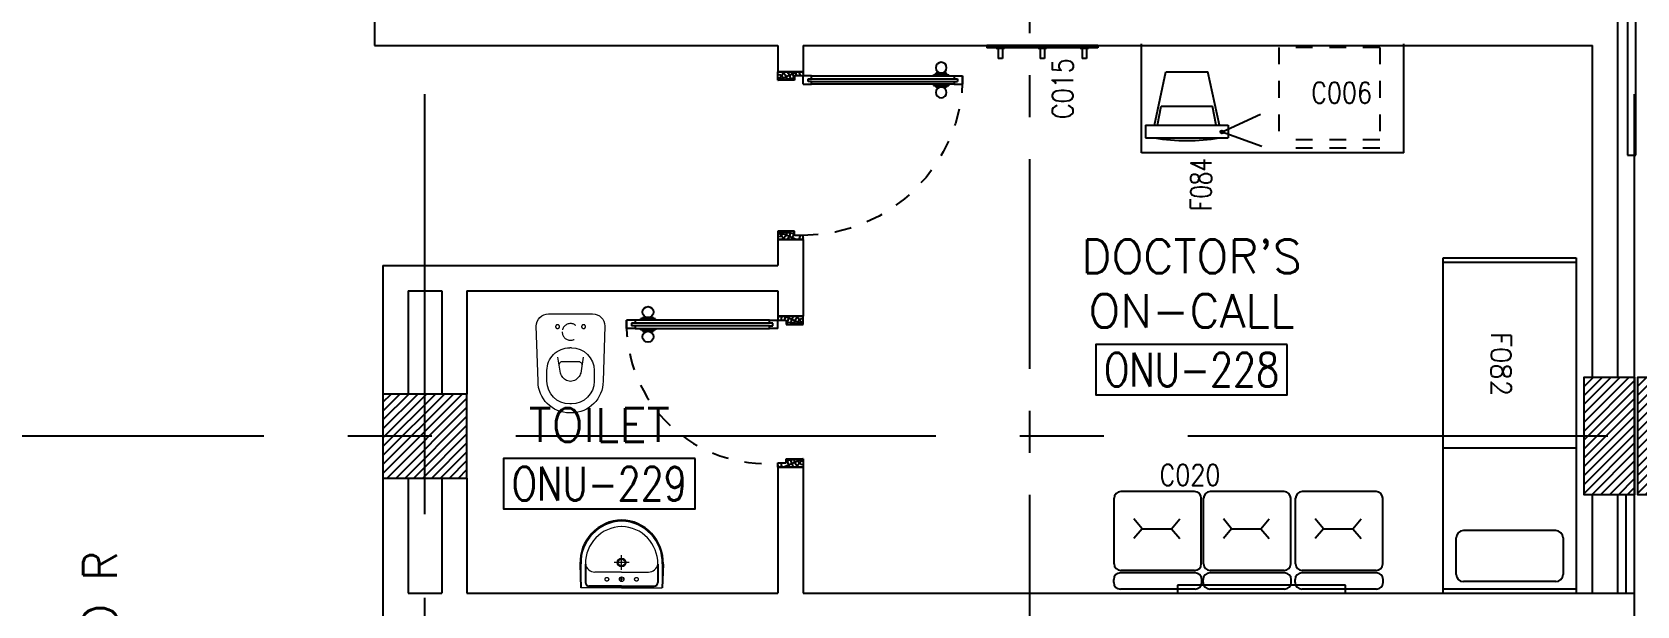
# Model space of a CAD drawing. Extents: x 88852.7 to 88945.7, y 39921.6 to 40001.1.
# Drawn here: x 88883.63 to 88893.18, y 39949.07 to 39952.49 of the extents above; entities that cross this region are included whole.
import ezdxf
from ezdxf.enums import TextEntityAlignment as Align

# ---------------------------------------------------------------- set-up
doc = ezdxf.new("R2010")
doc.units = 0
doc.header["$MEASUREMENT"] = 0
for name, pattern in [('CENTER', [2, 1.25, -0.25, 0.25, -0.25]), ('CENTERX2', [4, 2.5, -0.5, 0.5, -0.5]), ('DASHED', [0.75, 0.5, -0.25]), ('HIDDEN', [0.375, 0.25, -0.125]), ('HIDDEN2', [0.1875, 0.125, -0.0625])]:
    doc.linetypes.add(name, pattern=pattern)
doc.layers.get('0').update_dxf_attribs({"linetype": 'CONTINUOUS'})
for name, color, linetype in [('A-TEXT', 7, 'CONTINUOUS'), ('AXES', 11, 'CENTERX2'), ('AXES1', 11, 'CENTER'), ('COL', 2, 'CONTINUOUS'), ('DOOR', 7, 'CONTINUOUS'), ('FIX', 3, 'CONTINUOUS'), ('HAT', 8, 'CONTINUOUS'), ('MEDICAL', 4, 'CONTINUOUS'), ('NON-MEDICAL', 4, 'CONTINUOUS'), ('RM-BOX', 4, 'CONTINUOUS'), ('RM-NAME', 2, 'CONTINUOUS'), ('RM-NO', 2, 'CONTINUOUS'), ('WALL', 4, 'CONTINUOUS'), ('WIN', 3, 'CONTINUOUS')]:
    doc.layers.add(name, color=color, linetype=linetype)
doc.styles.add('ROMANS', font='ROMANS.shx', dxfattribs={"width": 0.6})

# ---------------------------------------------------------------- blocks, each defined once
blk = doc.blocks.new('D1000')
at = {"layer": 'DOOR', "color": 7, "linetype": 'ByBlock'}
for p, q in [((0, 0), (-150, 0)), ((-150, 0), (-150, -25)), ((-150, 0), (0, 0)), ((0, -50), (-113.7, 0)), ((0, -50), (-40.1, 0)), ((0, -50), (0, 0)), ((-1050, -25.2), (-1100, -25.2)), ((-1100, -75.2), (-1100, -25.2)), ((-1100, -25.2), (-1100, -75.2)), ((-1050, -75.2), (-1100, -75.2)), ((-1050, -42.2), (-1070, -42.2)), ((-1070, -42.2), (-1070, -58.2)), ((-1050, -58.2), (-1070, -58.2)), ((-1050, -25.2), (-1050, -42.2)), ((-1050, -58.2), (-1050, -75.2)), ((-927.6, -18), (-1017.6, -18)), ((-1017.6, -25.2), (-1017.6, -18)), ((-1017.6, -75.2), (-1017.6, -82.4)), ((-927.6, -82.4), (-1017.6, -82.4)), ((-1005, -9), (-940.2, -9)), ((-1005, -18), (-1005, -9)), ((-1005, -18), (-940.2, -18)), ((-1005, -82.4), (-940.2, -82.4)), ((-1005, -82.4), (-1005, -91.4)), ((-1005, -91.4), (-940.2, -91.4)), ((-940.2, -18), (-940.2, -9)), ((-940.2, -82.4), (-940.2, -91.4)), ((-927.6, -25.2), (-927.6, -18)), ((-927.6, -75.2), (-927.6, -82.4)), ((-200, -42), (-200, -25)), ((-200, -25), (-150, -25)), ((-180, -42), (-200, -42)), ((-200, -75), (-200, -58)), ((-200, -58), (-180, -58)), ((-150, -75), (-200, -75)), ((-180, -58), (-180, -42)), ((-150, -75), (-150, -25)), ((-150, -25), (-100, -25)), ((-100, -25), (-100, -50)), ((0, -50), (-100, -36.6)), ((-100, -50), (0, -50)), ((0, -950), (-113.7, -1000)), ((-100, -975), (-100, -950)), ((0, -950), (-100, -963.4)), ((-100, -950), (0, -950)), ((0, -950), (-40.1, -1000)), ((0, -950), (0, -1000)), ((-150, -975), (-100, -975)), ((-150, -1000), (-150, -975)), ((-150, -1000), (0, -1000)), ((0, -1000), (-150, -1000))]:
    blk.add_line(p, q, dxfattribs=at)
at = {"layer": 'DOOR', "linetype": 'ByBlock'}
for p, q in [((-200, -25), (-1050, -25.2)), ((-200, -42), (-1050, -42.2)), ((-200, -58), (-1050, -58.2)), ((-1050, -75.2), (-200, -75))]:
    blk.add_line(p, q, dxfattribs=at)
at = {"layer": 'DOOR', "color": 7, "linetype": 'ByBlock'}
for centre in [(-972.6, 23.4), (-972.6, -123.7)]:
    blk.add_circle(centre, 32.4, dxfattribs=at)
for centre, radius, start, end in [((0, -50), 134.4, 158.15985, 169.28002), ((0, -50), 74.4, 137.77643, 180), ((0, -50), 54.4, 113.20738, 180), ((0, -50), 154.4, 161.10529, 166.28577), ((0, -50), 114.4, 154.08384, 167.37743), ((0, -50), 94.4, 148.01819, 180), ((0, -50), 34.4, 90, 180), ((0, -50), 14.4, 90, 180), ((0, -950), 94.4, 180, 211.98181), ((0, -950), 74.4, 180, 222.22357), ((0, -950), 54.4, 180, 246.79262), ((0, -950), 34.4, 180, 270), ((0, -950), 14.4, 180, 270), ((0, -950), 154.4, 193.71423, 198.89471), ((0, -950), 134.4, 190.71998, 201.84015)]:
    blk.add_arc(centre, radius, start, end, dxfattribs=at)
at = {"layer": 'DOOR', "linetype": 'HIDDEN', "ltscale": 0.5}
blk.add_arc((-149.4, -24.5), 950.5, 180.04344, 269.96673, dxfattribs=at)
blk = doc.blocks.new('WC1')
at = {"layer": 'FIX', "lineweight": 20}
for p, q in [((-210, 203.8), (-538, 193.8)), ((-475, 140.8), (-538, 140.8)), ((-137, 0), (-137, 130.8)), ((-727, 4.8), (-727, -4.8)), ((-674, 4.8), (-674, -4.8)), ((-533.7, 24.2), (-539.5, 0)), ((-539.5, 0), (-533.7, -24.2)), ((-394.8, 75.7), (-490.4, 60.1)), ((-339, 4.8), (-339, -4.8)), ((-137, -130.8), (-137, 0)), ((-490.4, -60.1), (-394.8, -75.7)), ((-538, -140.8), (-475, -140.8)), ((-538, -193.8), (-210, -203.8)), ((-213.2, -203.8), (-210, -203.8))]:
    blk.add_line(p, q, dxfattribs=at)
at = {"layer": 'FIX', "linetype": 'Continuous', "lineweight": 20}
blk.add_line((-420.1, -47.3), (-420.4, 44.6), dxfattribs=at)
at = {"layer": 'FIX', "linetype": 'HIDDEN2', "lineweight": 20, "ltscale": 0.3}
blk.add_circle((-245, 0), 49.8, dxfattribs=at)
at = {"layer": 'FIX', "linetype": 'HIDDEN', "lineweight": 20, "ltscale": 0.05}
for centre in [(-213.2, 77.5), (-213.2, -77.5)]:
    blk.add_circle(centre, 11.6, dxfattribs=at)
at = {"layer": 'FIX', "lineweight": 20}
for centre, radius, start, end in [((-538, 4.8), 189, 90, 180), ((-210, 130.8), 73, 360, 90), ((-538, 4.8), 136, 90, 180), ((-475, 4.8), 136, 360, 90), ((-473, -6.9), 68.2, 128.92417, 152.84682), ((-464.4, -17.6), 82, 108.49595, 128.92417), ((-538, -4.8), 189, 180, 270), ((-538, -4.8), 136, 180, 270), ((-473, 6.9), 68.2, 207.15318, 231.07583), ((-464.4, 17.6), 82, 231.07583, 251.50405), ((-475, -4.8), 136, 270, 0), ((-210, -130.8), 73, 270, 0)]:
    blk.add_arc(centre, radius, start, end, dxfattribs=at)
at = {"layer": 'FIX', "linetype": 'Continuous', "lineweight": 20}
for centre, start, end in [((-442.7, 45.5), 357.66621, 91.61215), ((-442.4, -45.6), 268.38785, 2.33379)]:
    blk.add_arc(centre, 22.3, start, end, dxfattribs=at)
blk = doc.blocks.new('LAV1')
at = {"layer": 'FIX', "linetype": 'DASHED', "lineweight": 20, "ltscale": 0.05}
for p, q in [((50, 220), (-50, 220)), ((0, 170), (0, 270)), ((0, 170), (0, 270))]:
    blk.add_line(p, q, dxfattribs=at)
at = {"layer": 'FIX', "linetype": 'ByBlock', "ltscale": 0.3}
for p, q in [((-280, 210), (-275, 50)), ((-245, 210), (-245, 85)), ((245, 210), (245, 85)), ((280, 210), (275, 50)), ((0, 60), (-220, 60)), ((0, 60), (220, 60))]:
    blk.add_line(p, q, dxfattribs=at)
at = {"layer": 'FIX', "linetype": 'Continuous', "lineweight": 20}
for p, q in [((-275, 210), (-275, 50)), ((0, 155), (-181, 155)), ((0, 155), (181, 155)), ((275, 210), (275, 50)), ((0, 50), (-275, 50)), ((0, 50), (-252, 50)), ((0, 50), (275, 50)), ((0, 50), (252, 50))]:
    blk.add_line(p, q, dxfattribs=at)
at = {"layer": 'FIX', "lineweight": 20}
for p, q in [((0, 92), (0, 123)), ((16, 107), (-15, 107))]:
    blk.add_line(p, q, dxfattribs=at)
for centre, radius in [((0, 220), 29.5), ((0, 220), 22.5), ((0, 107), 15.5)]:
    blk.add_circle(centre, radius, dxfattribs=at)
at = {"layer": 'FIX', "linetype": 'HIDDEN', "lineweight": 20, "ltscale": 0.05}
for centre in [(-100, 107), (100, 107)]:
    blk.add_circle(centre, 12.4, dxfattribs=at)
at = {"layer": 'FIX', "linetype": 'ByBlock', "ltscale": 0.3}
for centre, radius, start, end in [((7, 220), 287, 91.3776, 182.0064), ((-7, 220), 287, 357.9936, 88.6224), ((-220, 85), 24.9, 179.7021, 269.9486), ((220, 85), 24.9, 270.0514, 0.2979)]:
    blk.add_arc(centre, radius, start, end, dxfattribs=at)
at = {"layer": 'FIX', "linetype": 'Continuous', "lineweight": 20}
for centre, radius, start, end in [((8, 217), 283, 91.6988, 181.351), ((8, 212), 253, 91.7328, 180.4884), ((-8, 217), 283, 358.649, 88.3012), ((-8, 212), 253, 359.5116, 88.2672), ((-179, 222), 66.9, 190.2006, 268.0786), ((179, 222), 66.9, 271.9214, 349.7994)]:
    blk.add_arc(centre, radius, start, end, dxfattribs=at)
blk = doc.blocks.new('C11')
at = {"layer": 'HAT'}
h = blk.add_hatch(dxfattribs=at)
h.set_pattern_fill('ANSI31', color=256, scale=300, style=0)
h.set_pattern_definition([(45, (-248556.182, -75061.005), (-26.5165043, 26.5165043), [])])
h.paths.add_polyline_path([(300, 700), (0, 700), (0, 350), (300, 350)])
h.paths.add_polyline_path([(300, 350), (0, 350), (0, 0), (300, 0)])
at = {"layer": 'COL'}
blk.add_lwpolyline([(300, 700), (300, 0), (0, 0), (0, 700)], close=True, dxfattribs=at)
blk = doc.blocks.new('C11D')
at = {"layer": 'COL', "linetype": 'ByBlock'}
for p in [(-320, 0), (0, 0)]:
    blk.add_blockref('C11', p, dxfattribs=at)
blk = doc.blocks.new('RM1')
at = {"layer": 'RM-BOX'}
blk.add_lwpolyline([(569.9, -200), (-569.9, -200), (-569.9, -500), (569.9, -500)], close=True, dxfattribs=at)
at = {"layer": 'RM-NAME', "style": 'ROMANS'}
for tag, p in [('ROOMNAME1', (0, 323.8)), ('ROOMNAME2', (0, 0))]:
    blk.add_attdef(tag, text='', height=200, dxfattribs=at).set_placement(p, align=Align.MIDDLE)
at = {"layer": 'RM-NO', "style": 'ROMANS', "width": 0.8}
blk.add_attdef('ROOMNO', text='', height=200, dxfattribs=at).set_placement((0, -350), align=Align.MIDDLE)
blk = doc.blocks.new('DOOR90')
at = {"layer": 'DOOR', "linetype": 'ByBlock'}
for p, q in [((0, 0), (-150, 0)), ((-200, -25), (-1000, -25)), ((-200, -42), (-1000, -42)), ((-200, -58), (-1000, -58)), ((-1000, -75), (-200, -75))]:
    blk.add_line(p, q, dxfattribs=at)
at = {"layer": 'DOOR', "color": 0, "linetype": 'ByBlock'}
for p, q in [((-150, 0), (-150, -25)), ((-150, 0), (0, 0)), ((0, -50), (0, 0)), ((-1050, -25), (-1050, -75)), ((-1050, -75), (-1050, -25)), ((-1000, -25), (-1050, -25)), ((-1000, -75), (-1050, -75)), ((-1020, -42), (-1020, -58)), ((-1000, -42), (-1020, -42)), ((-1000, -58), (-1020, -58)), ((-1000, -25), (-1000, -42)), ((-1000, -58), (-1000, -75)), ((-967.6, -25), (-967.6, -17.8)), ((-877.6, -17.8), (-967.6, -17.8)), ((-967.6, -75), (-967.6, -82.2)), ((-877.6, -82.2), (-967.6, -82.2)), ((-955, -17.8), (-955, -8.8)), ((-955, -8.8), (-890.2, -8.8)), ((-955, -17.8), (-890.2, -17.8)), ((-955, -82.2), (-955, -91.2)), ((-955, -82.2), (-890.2, -82.2)), ((-955, -91.2), (-890.2, -91.2)), ((-890.2, -17.8), (-890.2, -8.8)), ((-890.2, -82.2), (-890.2, -91.2)), ((-877.6, -25), (-877.6, -17.8)), ((-877.6, -75), (-877.6, -82.2)), ((-200, -42), (-200, -25)), ((-200, -25), (-150, -25)), ((-180, -42), (-200, -42)), ((-200, -75), (-200, -58)), ((-200, -58), (-180, -58)), ((-150, -75), (-200, -75)), ((-180, -58), (-180, -42)), ((-150, -75), (-150, -25)), ((-150, -25), (-100, -25)), ((-100, -25), (-100, -50)), ((-100, -50), (0, -50)), ((-100, -850), (0, -850)), ((-100, -875), (-100, -850)), ((0, -850), (0, -900)), ((-150, -900), (-150, -875)), ((-150, -875), (-100, -875)), ((0, -900), (-150, -900)), ((-150, -900), (0, -900))]:
    blk.add_line(p, q, dxfattribs=at)
at = {"layer": 'DOOR', "color": 9, "linetype": 'ByBlock'}
for p, q in [((0, -50), (-113.7, 0)), ((0, -50), (-40.1, 0)), ((0, -50), (-100, -36.6)), ((0, -850), (-113.7, -900)), ((0, -850), (-100, -863.4)), ((0, -850), (-40.1, -900))]:
    blk.add_line(p, q, dxfattribs=at)
at = {"layer": 'DOOR', "color": 0, "linetype": 'ByBlock'}
for centre in [(-922.6, 23.5), (-922.6, -123.5)]:
    blk.add_circle(centre, 32.4, dxfattribs=at)
at = {"layer": 'DOOR', "color": 9, "linetype": 'ByBlock'}
for centre, radius, start, end in [((0, -50), 74.4, 137.77643, 180), ((0, -50), 54.4, 113.20738, 180), ((0, -50), 154.4, 161.10529, 166.28577), ((0, -50), 134.4, 158.15985, 169.28002), ((0, -50), 114.4, 154.08384, 167.37743), ((0, -50), 94.4, 148.01819, 180), ((0, -50), 34.4, 90, 180), ((0, -50), 14.4, 90, 180), ((0, -850), 94.4, 180, 211.98181), ((0, -850), 74.4, 180, 222.22357), ((0, -850), 54.4, 180, 246.79262), ((0, -850), 34.4, 180, 270), ((0, -850), 14.4, 180, 270), ((0, -850), 154.4, 193.71423, 198.89471), ((0, -850), 134.4, 190.71998, 201.84015)]:
    blk.add_arc(centre, radius, start, end, dxfattribs=at)
at = {"layer": 'DOOR', "linetype": 'HIDDEN', "ltscale": 0.5}
blk.add_arc((-222.2, -50), 828.2, 178.27012, 275.00304, dxfattribs=at)
blk = doc.blocks.new('COL50')
at = {"layer": 'COL'}
blk.add_lwpolyline([(-250, 250), (-250, -250), (250, -250), (250, 250)], close=True, dxfattribs=at)
blk = doc.blocks.new('*X534')
at = {"color": 0}
for p, q in [((203888.6, 139877.7), (204360.6, 140349.7)), ((203888.6, 139930.7), (204307.5, 140349.7)), ((203888.6, 139983.8), (204254.5, 140349.7)), ((203888.6, 140036.8), (204201.5, 140349.7)), ((203888.6, 140089.8), (204148.4, 140349.7)), ((203888.6, 140142.9), (204095.4, 140349.7)), ((203888.6, 140195.9), (204042.4, 140349.7)), ((203888.6, 140248.9), (203989.3, 140349.7)), ((203888.6, 140302), (203936.3, 140349.7)), ((203913.6, 139849.7), (204388.6, 140324.7)), ((203966.6, 139849.7), (204388.6, 140271.6)), ((204019.7, 139849.7), (204388.6, 140218.6)), ((204072.7, 139849.7), (204388.6, 140165.6)), ((204125.7, 139849.7), (204388.6, 140112.5)), ((204178.8, 139849.7), (204388.6, 140059.5)), ((204231.8, 139849.7), (204388.6, 140006.5)), ((204284.8, 139849.7), (204388.6, 139953.5)), ((204337.9, 139849.7), (204388.6, 139900.4))]:
    blk.add_line(p, q, dxfattribs=at)

msp = doc.modelspace()

# ---------------------------------------------------------------- linework, layer by layer
at = {"layer": 'AXES'}
for p, q in [((88885.9703, 39921.6153), (88885.9703, 40000.4279)), ((88893.1703, 39921.6153), (88893.1703, 40000.0779)), ((88945.0103, 39950.0796), (88876.9703, 39950.0796))]:
    msp.add_line(p, q, dxfattribs=at)
at = {"layer": 'AXES1'}
msp.add_line((88889.5703, 39928.4796), (88889.5703, 39987.2996), dxfattribs=at)
msp.add_line((88889.5703, 39928.4796), (88889.5703, 39987.2996), dxfattribs=at)
at = {"layer": 'MEDICAL', "color": 202, "linetype": 'DASHED', "ltscale": 0.2}
for p, q in [((88891.6531, 39952.3945), (88891.0531, 39952.3945)), ((88891.0531, 39952.3945), (88891.0531, 39951.7945)), ((88891.6531, 39952.3945), (88891.6531, 39951.7945)), ((88891.6531, 39951.8445), (88891.0531, 39951.8445)), ((88891.6531, 39951.7945), (88891.0531, 39951.7945))]:
    msp.add_line(p, q, dxfattribs=at)
at = {"layer": 'MEDICAL'}
for p, q in [((88890.3117, 39951.9321), (88890.3803, 39952.2484)), ((88890.3803, 39952.2484), (88890.6298, 39952.2484)), ((88890.6984, 39951.9321), (88890.6298, 39952.2484)), ((88890.3304, 39951.9321), (88890.3523, 39952.0446)), ((88890.3523, 39952.0446), (88890.6578, 39952.0446)), ((88890.6797, 39951.9321), (88890.6578, 39952.0446)), ((88890.7146, 39951.891), (88890.9432, 39951.9958)), ((88890.259, 39951.9321), (88890.259, 39951.8547)), ((88890.259, 39951.9321), (88890.7511, 39951.9321)), ((88890.7146, 39951.891), (88890.9514, 39951.8062)), ((88890.7511, 39951.9321), (88890.7511, 39951.8547)), ((88890.259, 39951.8547), (88890.7511, 39951.8547))]:
    msp.add_line(p, q, dxfattribs=at)
at = {"layer": 'MEDICAL', "const_width": 0.000738}
for points in [[(88890.9429, 39951.9958, 1), (88890.9436, 39951.9958, 1)], [(88890.9514, 39951.8062, 1), (88890.9521, 39951.8062, 1)]]:
    msp.add_lwpolyline(points, format="xyb", close=True, dxfattribs=at)
at = {"layer": 'MEDICAL'}
for radius in [0.00868, 0.00533]:
    msp.add_circle((88890.7141, 39951.8905), radius, dxfattribs=at)
msp.add_arc((88890.5051, 39953.0247), 1.1858, 260.61528, 279.38472, dxfattribs=at)
at = {"layer": 'NON-MEDICAL'}
for p, q in [((88893.1282, 39952.6516), (88893.1282, 39951.7516)), ((88893.1782, 39951.7516), (88893.1782, 39952.6516)), ((88889.9748, 39952.4047), (88889.3144, 39952.4047)), ((88889.3144, 39952.4047), (88889.3144, 39952.392)), ((88889.9748, 39952.392), (88889.3144, 39952.392)), ((88889.3696, 39952.392), (88889.3696, 39952.387)), ((88889.4196, 39952.387), (88889.3696, 39952.387)), ((88889.3819, 39952.387), (88889.3819, 39952.3285)), ((88889.4073, 39952.387), (88889.4073, 39952.3285)), ((88889.4196, 39952.392), (88889.4196, 39952.387)), ((88889.6196, 39952.392), (88889.6196, 39952.387)), ((88889.6696, 39952.387), (88889.6196, 39952.387)), ((88889.6319, 39952.387), (88889.6319, 39952.3285)), ((88889.6573, 39952.387), (88889.6573, 39952.3285)), ((88889.6696, 39952.392), (88889.6696, 39952.387)), ((88889.8696, 39952.392), (88889.8696, 39952.387)), ((88889.9196, 39952.387), (88889.8696, 39952.387)), ((88889.8819, 39952.387), (88889.8819, 39952.3285)), ((88889.9073, 39952.387), (88889.9073, 39952.3285)), ((88889.9196, 39952.392), (88889.9196, 39952.387)), ((88889.9748, 39952.4047), (88889.9748, 39952.392)), ((88891.7971, 39951.7664), (88891.7971, 39952.4164)), ((88889.4073, 39952.3285), (88889.3819, 39952.3285)), ((88889.6573, 39952.3285), (88889.6319, 39952.3285)), ((88889.9073, 39952.3285), (88889.8819, 39952.3285)), ((88893.1282, 39951.7516), (88893.1782, 39951.7516)), ((88890.072, 39949.319), (88890.072, 39949.709)), ((88890.072, 39949.319), (88890.072, 39949.709)), ((88890.5512, 39949.749), (88890.112, 39949.749)), ((88890.5912, 39949.319), (88890.5912, 39949.709)), ((88890.6044, 39949.319), (88890.6044, 39949.709)), ((88890.6044, 39949.319), (88890.6044, 39949.709)), ((88891.0836, 39949.749), (88890.6444, 39949.749)), ((88891.1236, 39949.319), (88891.1236, 39949.709)), ((88891.1517, 39949.319), (88891.1517, 39949.709)), ((88891.1517, 39949.319), (88891.1517, 39949.709)), ((88891.6309, 39949.749), (88891.1917, 39949.749)), ((88891.6709, 39949.319), (88891.6709, 39949.709)), ((88890.2386, 39949.5279), (88890.1899, 39949.5862)), ((88890.4137, 39949.5279), (88890.4624, 39949.5862)), ((88890.771, 39949.5279), (88890.7223, 39949.5862)), ((88890.9461, 39949.5279), (88890.9948, 39949.5862)), ((88891.3183, 39949.5279), (88891.2696, 39949.5862)), ((88891.4934, 39949.5279), (88891.542, 39949.5862)), ((88890.2386, 39949.5279), (88890.1899, 39949.4695)), ((88890.2386, 39949.5279), (88890.4137, 39949.5279)), ((88890.4137, 39949.5279), (88890.4624, 39949.4695)), ((88890.771, 39949.5279), (88890.7223, 39949.4695)), ((88890.771, 39949.5279), (88890.9461, 39949.5279)), ((88890.9461, 39949.5279), (88890.9948, 39949.4695)), ((88891.3183, 39949.5279), (88891.2696, 39949.4695)), ((88891.3183, 39949.5279), (88891.4934, 39949.5279)), ((88891.4934, 39949.5279), (88891.542, 39949.4695)), ((88890.0695, 39949.208), (88890.0695, 39949.2252)), ((88890.0695, 39949.208), (88890.0695, 39949.2252)), ((88890.5538, 39949.2652), (88890.1095, 39949.2652)), ((88890.5512, 39949.279), (88890.112, 39949.279)), ((88891.4488, 39949.1915), (88890.4488, 39949.1915)), ((88890.4488, 39949.1915), (88890.4488, 39949.1415)), ((88890.5938, 39949.208), (88890.5938, 39949.2252)), ((88890.6019, 39949.208), (88890.6019, 39949.2252)), ((88890.6019, 39949.208), (88890.6019, 39949.2252)), ((88891.0862, 39949.2652), (88890.6419, 39949.2652)), ((88891.0836, 39949.279), (88890.6444, 39949.279)), ((88891.1262, 39949.208), (88891.1262, 39949.2252)), ((88891.1491, 39949.208), (88891.1491, 39949.2252)), ((88891.1491, 39949.208), (88891.1491, 39949.2252)), ((88891.6335, 39949.2652), (88891.1891, 39949.2652)), ((88891.6309, 39949.279), (88891.1917, 39949.279)), ((88891.4488, 39949.1415), (88891.4488, 39949.1915)), ((88891.6735, 39949.208), (88891.6735, 39949.2252)), ((88890.5538, 39949.168), (88890.1095, 39949.168)), ((88891.0862, 39949.168), (88890.6419, 39949.168)), ((88891.6335, 39949.168), (88891.1891, 39949.168))]:
    msp.add_line(p, q, dxfattribs=at)
at = {"layer": 'NON-MEDICAL', "linetype": 'ByBlock', "ltscale": 0.3}
for p, q in [((88890.2351, 39951.7664), (88890.2351, 39952.4164)), ((88891.7971, 39951.7664), (88890.2351, 39951.7664))]:
    msp.add_line(p, q, dxfattribs=at)
at = {"layer": 'NON-MEDICAL', "ltscale": 600}
for p, q in [((88892.0303, 39949.1414), (88892.0303, 39951.1414)), ((88892.0303, 39951.1414), (88892.8215, 39951.1414)), ((88892.0303, 39951.1155), (88892.8215, 39951.1155)), ((88892.8215, 39951.1414), (88892.8215, 39949.1414)), ((88892.0303, 39950.0098), (88892.8215, 39950.0098)), ((88892.7008, 39949.5167), (88892.1511, 39949.5167)), ((88892.1078, 39949.2559), (88892.1078, 39949.4734)), ((88892.7441, 39949.4734), (88892.7441, 39949.2559)), ((88892.7008, 39949.2127), (88892.1511, 39949.2127)), ((88892.8215, 39949.1674), (88892.0303, 39949.1674)), ((88892.8215, 39949.1414), (88892.0303, 39949.1414))]:
    msp.add_line(p, q, dxfattribs=at)
at = {"layer": 'NON-MEDICAL'}
for centre, start, end in [((88890.112, 39949.709), 90, 180), ((88890.5512, 39949.709), 0, 90), ((88890.6444, 39949.709), 90, 180), ((88891.0836, 39949.709), 0, 90), ((88891.1917, 39949.709), 90, 180), ((88891.6309, 39949.709), 0, 90), ((88890.112, 39949.319), 180, 270), ((88890.5512, 39949.319), 270, 0), ((88890.6444, 39949.319), 180, 270), ((88891.0836, 39949.319), 270, 0), ((88891.1917, 39949.319), 180, 270), ((88891.6309, 39949.319), 270, 0), ((88890.1095, 39949.2252), 90, 180), ((88890.1095, 39949.208), 180, 270), ((88890.5538, 39949.2252), 0, 90), ((88890.5538, 39949.208), 270, 0), ((88890.6419, 39949.2252), 90, 180), ((88890.6419, 39949.208), 180, 270), ((88891.0862, 39949.2252), 0, 90), ((88891.0862, 39949.208), 270, 0), ((88891.1891, 39949.2252), 90, 180), ((88891.1891, 39949.208), 180, 270), ((88891.6335, 39949.2252), 0, 90), ((88891.6335, 39949.208), 270, 0)]:
    msp.add_arc(centre, 0.04, start, end, dxfattribs=at)
at = {"layer": 'NON-MEDICAL', "ltscale": 600}
for centre, start, end in [((88892.1511, 39949.4734), 90, 180), ((88892.7008, 39949.4734), 0, 90), ((88892.7008, 39949.4734), 0, 90), ((88892.1511, 39949.2559), 180, 270), ((88892.7008, 39949.2559), 270, 0)]:
    msp.add_arc(centre, 0.0433, start, end, dxfattribs=at)
at = {"layer": 'WALL'}
for p, q in [((88893.0703, 39950.4296), (88893.0703, 39955.7796)), ((88892.9203, 39950.4296), (88892.9203, 39952.4046))]:
    msp.add_line(p, q, dxfattribs=at)
at = {"layer": 'WALL', "linetype": 'ByBlock'}
for p, q in [((88885.6703, 39952.9996), (88885.6703, 39952.4046)), ((88885.6703, 39952.4046), (88888.0703, 39952.4046)), ((88888.0703, 39952.4046), (88888.0703, 39952.2496)), ((88888.2203, 39952.4046), (88892.9203, 39952.4046)), ((88888.2203, 39952.4046), (88888.2203, 39952.2496)), ((88888.2203, 39952.2496), (88888.0703, 39952.2496)), ((88888.2203, 39951.2496), (88888.0703, 39951.2496)), ((88888.0703, 39951.2496), (88888.0703, 39951.0946)), ((88888.2203, 39951.2496), (88888.2203, 39951.0946)), ((88885.7203, 39951.0946), (88888.0703, 39951.0946)), ((88885.7203, 39951.0946), (88885.7203, 39948.9946)), ((88888.2203, 39951.0946), (88888.2203, 39950.7946)), ((88885.8703, 39950.9446), (88886.0703, 39950.9446)), ((88885.8703, 39950.9446), (88885.8703, 39950.3296)), ((88885.8703, 39950.9446), (88886.0703, 39950.9446)), ((88886.0703, 39950.9446), (88886.0703, 39950.3296)), ((88886.2203, 39950.9446), (88886.2203, 39950.3296)), ((88886.2203, 39950.9446), (88888.0703, 39950.9446)), ((88888.0703, 39950.9446), (88888.0703, 39950.7946)), ((88888.0703, 39950.7946), (88888.2203, 39950.7946)), ((88888.0703, 39949.8946), (88888.0703, 39949.1446)), ((88888.0703, 39949.8946), (88888.2203, 39949.8946)), ((88888.2203, 39949.8946), (88888.2203, 39949.1446)), ((88885.8703, 39949.8296), (88885.8703, 39949.1446)), ((88886.0703, 39949.8296), (88886.0703, 39949.1446)), ((88886.2203, 39949.8296), (88886.2203, 39949.1446)), ((88885.8703, 39949.1446), (88886.0703, 39949.1446)), ((88885.8703, 39949.1446), (88886.0703, 39949.1446)), ((88886.2203, 39949.1446), (88888.0703, 39949.1446)), ((88888.2203, 39949.1446), (88893.1703, 39949.1446)), ((88893.1703, 39946.8796), (88893.1703, 39949.1446))]:
    msp.add_line(p, q, dxfattribs=at)
at = {"layer": 'WIN'}
for p, q in [((88892.9203, 39949.1446), (88892.9203, 39949.7296)), ((88893.0703, 39949.1446), (88893.0703, 39949.7296)), ((88893.1203, 39949.1446), (88893.1203, 39949.7296)), ((88893.1703, 39949.1446), (88893.1703, 39949.7296))]:
    msp.add_line(p, q, dxfattribs=at)

# ---------------------------------------------------------------- block references
at = {"layer": 'COL', "xscale": 0.001000000003841706, "yscale": 0.000999999996565748, "zscale": 0.001}
for name, p in [('C11D', (88893.1903, 39949.7296)), ('COL50', (88885.9703, 39950.0796))]:
    msp.add_blockref(name, p, dxfattribs=at)
at = {"layer": 'DOOR', "color": 0, "linetype": 'Continuous', "xscale": -0.001000000003841706, "yscale": 0.000999999996565748, "zscale": 0.001}
msp.add_blockref('D1000', (88888.0703, 39952.2496), dxfattribs=at)
at = {"layer": 'DOOR', "color": 0, "linetype": 'ByBlock', "xscale": 0.001000000003841706, "yscale": 0.000999999996565748, "zscale": 0.001}
msp.add_blockref('DOOR90', (88888.2203, 39950.7946), dxfattribs=at)
at = {"layer": 'FIX', "xscale": -0.000999999996565748, "yscale": 0.000999999996565748, "zscale": 0.001, "rotation": 270}
msp.add_blockref('WC1', (88886.8368, 39950.9446), dxfattribs=at)
at = {"layer": 'FIX', "xscale": 0.0008800000068731606, "yscale": 0.000879999999597203, "zscale": 0.00087999999978}
msp.add_blockref('LAV1', (88887.1408, 39949.1326), dxfattribs=at)
at = {"layer": 'HAT', "xscale": 0.001000000003841706, "yscale": 0.000999999996565748, "zscale": 0.001}
msp.add_blockref('*X534', (88681.8317, 39809.9798), dxfattribs=at)
at = {"layer": 'RM-NO', "xscale": 0.001000000003841706, "yscale": 0.000999999996565748, "zscale": 0.001}
for p, values in [((88890.5331, 39950.8255), {'ROOMNO': 'ONU-228', 'ROOMNAME2': 'ON-CALL', 'ROOMNAME1': " DOCTOR'S "}), ((88887.0076, 39950.1457), {'ROOMNO': 'ONU-229', 'ROOMNAME2': 'TOILET'})]:
    msp.add_blockref('RM1', p, dxfattribs=at).add_auto_attribs(values)
at = {"layer": 'RM-NO', "xscale": 0.000999999996565748, "yscale": 0.000999999996565748, "zscale": 0.001, "rotation": 90}
msp.add_blockref('RM1', (88884.0363, 39948.2437), dxfattribs=at).add_auto_attribs({'ROOMNO': 'ONU-225', 'ROOMNAME2': 'C O R R I D O R'})

# ---------------------------------------------------------------- texts
at = {"layer": 'A-TEXT', "color": 7, "ltscale": 400, "style": 'ROMANS'}
for s, height, rotation, width, p in [('C015', 0.125, 90, 0.833974, (88889.8275, 39951.9673)), ('F082', 0.12, 270, 0.95, (88892.3155, 39950.6981))]:
    msp.add_text(s, height=height, rotation=rotation, dxfattribs=dict(at, width=width)).set_placement(p)
at = {"layer": 'A-TEXT', "color": 7, "ltscale": 400, "style": 'ROMANS', "width": 0.833974}
for s, p in [('C006', (88891.2452, 39952.0612)), ('C020', (88890.3426, 39949.785))]:
    msp.add_text(s, height=0.125, dxfattribs=at).set_placement(p)
at = {"layer": 'A-TEXT', "color": 7, "style": 'ROMANS', "width": 0.75}
msp.add_text('F084', height=0.125, rotation=90, dxfattribs=at).set_placement((88890.6525, 39951.4213))

doc.saveas('drawing.dxf')
